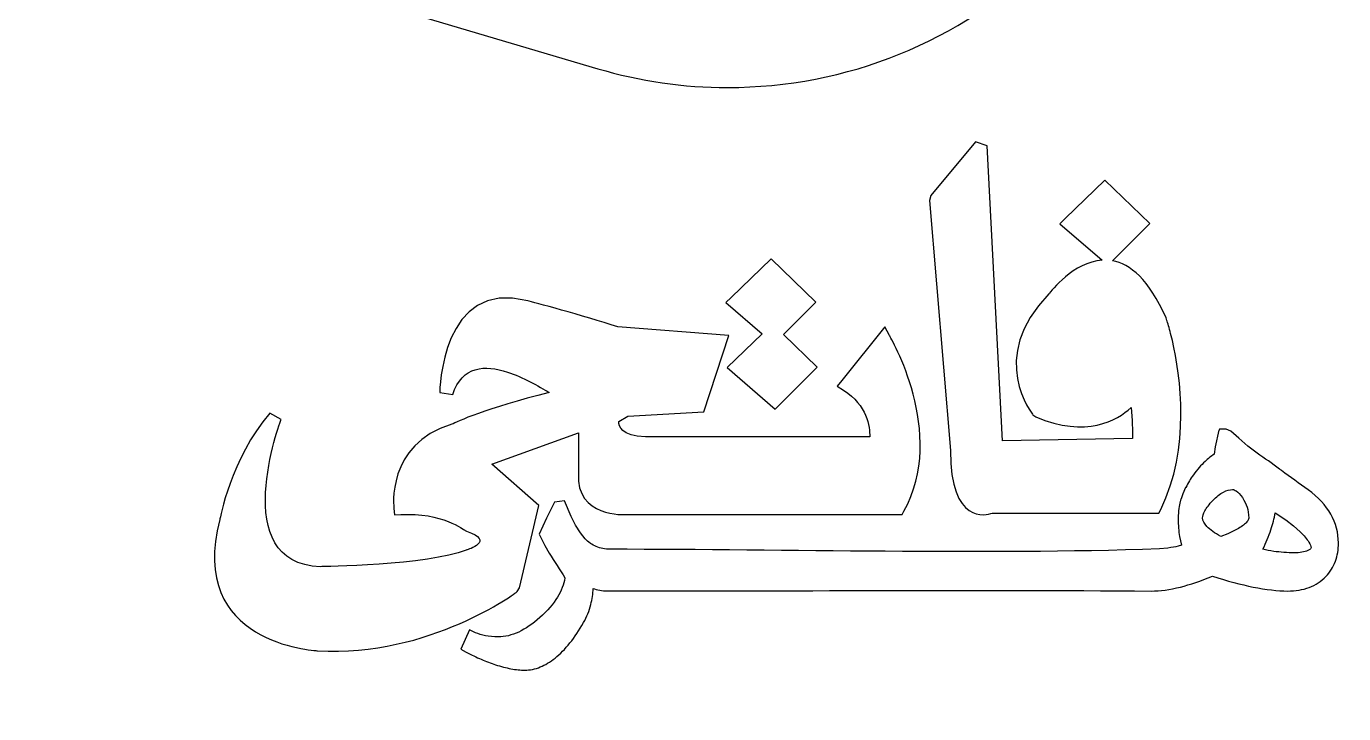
# Model space of a CAD drawing. Header units: millimetres. Extents: x -2199.5 to -2149.7, y -91.5 to -41.7.
# Drawn here: x -2185.02 to -2173.97, y -68.48 to -62.71 of the extents above; entities that cross this region are included whole.
import ezdxf

# ---------------------------------------------------------------- set-up
doc = ezdxf.new("R2010")
doc.units = ezdxf.units.MM
doc.header["$MEASUREMENT"] = 0
doc.layers.add('Layer 1', color=7, linetype='Continuous')

msp = doc.modelspace()

# ---------------------------------------------------------------- linework, layer by layer
at = {"layer": 'Layer 1', "color": 250, "lineweight": 18}
msp.add_open_spline([(-2197.5574, -41.7137), (-2197.5574, -41.7137), (-2151.7414, -41.7137), (-2151.7414, -41.7137), (-2150.6458, -41.7137), (-2149.7494, -42.6098), (-2149.7494, -43.7054), (-2149.7494, -43.7054), (-2149.7494, -89.522), (-2149.7494, -89.522), (-2149.7494, -90.6176), (-2150.6458, -91.5136), (-2151.7414, -91.5136), (-2151.7414, -91.5136), (-2197.5574, -91.5136), (-2197.5574, -91.5136), (-2198.6531, -91.5136), (-2199.5494, -90.6176), (-2199.5494, -89.522), (-2199.5494, -89.522), (-2199.5494, -43.7054), (-2199.5494, -43.7054), (-2199.5494, -42.6098), (-2198.6531, -41.7137), (-2197.5574, -41.7137)], degree=3, knots=[0, 0, 0, 0, 0.125, 0.125, 0.125, 0.25, 0.25, 0.25, 0.375, 0.375, 0.375, 0.5, 0.5, 0.5, 0.625, 0.625, 0.625, 0.75, 0.75, 0.75, 0.875, 0.875, 0.875, 1, 1, 1, 1], dxfattribs=at)
at = {"layer": 'Layer 1', "color": 240}
for points, knots in [([(-2176.589, -50.3549), (-2176.589, -50.3549), (-2174.6859, -43.9273), (-2174.6859, -43.9273), (-2174.6859, -43.9273), (-2172.7691, -50.2705), (-2172.7691, -50.2705), (-2172.7691, -50.2705), (-2168.5968, -45.117), (-2168.5968, -45.117), (-2168.5968, -45.117), (-2169.2567, -51.7433), (-2169.2567, -51.7433), (-2169.2567, -51.7433), (-2163.3949, -48.5594), (-2163.3949, -48.5594), (-2163.3949, -48.5594), (-2166.5404, -54.429), (-2166.5404, -54.429), (-2166.5404, -54.429), (-2159.9058, -53.7309), (-2159.9058, -53.7309), (-2159.9058, -53.7309), (-2165.0584, -57.9497), (-2165.0584, -57.9497), (-2165.0584, -57.9497), (-2158.6618, -59.8436), (-2158.6618, -59.8436), (-2158.6618, -59.8436), (-2169.0824, -62.9923), (-2169.0824, -62.9923), (-2169.4432, -63.1014), (-2169.816, -63.1564), (-2170.192, -63.1564), (-2171.1795, -63.1564), (-2172.1176, -62.7821), (-2172.834, -62.102), (-2172.834, -62.102), (-2174.647, -60.3811), (-2174.647, -60.3811), (-2174.647, -60.3811), (-2176.4691, -62.1452), (-2176.4691, -62.1452), (-2177.1887, -62.8423), (-2178.1368, -63.226), (-2179.1385, -63.226), (-2179.507, -63.226), (-2179.8735, -63.1729), (-2180.2276, -63.068), (-2180.2276, -63.068), (-2190.637, -59.9858), (-2190.637, -59.9858), (-2190.637, -59.9858), (-2184.2624, -58.0597), (-2184.2624, -58.0597), (-2184.2624, -58.0597), (-2189.4473, -53.8623), (-2189.4473, -53.8623), (-2189.4473, -53.8623), (-2182.8209, -54.5223), (-2182.8209, -54.5223), (-2182.8209, -54.5223), (-2186.0048, -48.6602), (-2186.0048, -48.6602), (-2186.0048, -48.6602), (-2180.1353, -51.8057), (-2180.1353, -51.8057), (-2180.1353, -51.8057), (-2180.8334, -45.1714), (-2180.8334, -45.1714), (-2180.8334, -45.1714), (-2176.589, -50.3549), (-2176.589, -50.3549)], [0, 0, 0, 0, 0.0416667, 0.0416667, 0.0416667, 0.0833333, 0.0833333, 0.0833333, 0.125, 0.125, 0.125, 0.1666667, 0.1666667, 0.1666667, 0.2083333, 0.2083333, 0.2083333, 0.25, 0.25, 0.25, 0.2916667, 0.2916667, 0.2916667, 0.3333333, 0.3333333, 0.3333333, 0.375, 0.375, 0.375, 0.4166667, 0.4166667, 0.4166667, 0.4583333, 0.4583333, 0.4583333, 0.5, 0.5, 0.5, 0.5416667, 0.5416667, 0.5416667, 0.5833333, 0.5833333, 0.5833333, 0.625, 0.625, 0.625, 0.6666667, 0.6666667, 0.6666667, 0.7083333, 0.7083333, 0.7083333, 0.75, 0.75, 0.75, 0.7916667, 0.7916667, 0.7916667, 0.8333333, 0.8333333, 0.8333333, 0.875, 0.875, 0.875, 0.9166667, 0.9166667, 0.9166667, 0.9583333, 0.9583333, 0.9583333, 1, 1, 1, 1]), ([(-2176.3063, -64.3255), (-2176.3063, -64.3255), (-2175.9719, -64.0026), (-2175.9719, -64.0026), (-2175.9719, -64.0026), (-2175.5951, -64.3649), (-2175.5951, -64.3649), (-2175.5951, -64.3649), (-2175.9089, -64.6789), (-2175.9089, -64.6789), (-2175.7613, -64.7057), (-2175.6021, -64.8329), (-2175.4587, -65.1565), (-2175.4587, -65.1565), (-2175.4538, -65.1788), (-2175.4538, -65.1788), (-2175.4538, -65.1793), (-2175.449, -65.1853), (-2175.4413, -65.2115), (-2175.4319, -65.2439), (-2175.4189, -65.2911), (-2175.406, -65.3477), (-2175.3378, -65.6455), (-2175.2509, -66.2497), (-2175.5036, -66.7635), (-2175.5036, -66.7635), (-2175.5189, -66.7949), (-2175.5189, -66.7949), (-2175.5189, -66.7949), (-2176.9174, -66.7949), (-2176.9174, -66.7949), (-2176.9699, -66.8137), (-2177.2674, -66.8931), (-2177.2684, -66.2696), (-2177.2684, -66.2696), (-2177.4441, -64.1724), (-2177.4441, -64.1724), (-2177.4441, -64.1724), (-2177.4316, -64.1323), (-2177.4316, -64.1323), (-2177.4316, -64.1323), (-2177.0578, -63.6818), (-2177.0578, -63.6818), (-2177.0578, -63.6818), (-2176.9593, -63.7145), (-2176.9593, -63.7145), (-2176.9593, -63.7145), (-2176.8305, -66.188), (-2176.8305, -66.188), (-2176.8305, -66.188), (-2175.7404, -66.1681), (-2175.7404, -66.1681), (-2175.7399, -66.1076), (-2175.7412, -66.0058), (-2175.7528, -65.9091), (-2175.8714, -66.0201), (-2176.1254, -66.1656), (-2176.5531, -65.9883), (-2176.5531, -65.9883), (-2176.5757, -65.9712), (-2176.5757, -65.9712), (-2176.5767, -65.9699), (-2176.9671, -65.4963), (-2176.4423, -64.9564), (-2176.4248, -64.9336), (-2176.2342, -64.69), (-2175.9963, -64.674), (-2175.9963, -64.674), (-2176.35, -64.3678), (-2176.35, -64.3678), (-2176.35, -64.3678), (-2176.3063, -64.3255), (-2176.3063, -64.3255)], [0, 0, 0, 0, 0.0416667, 0.0416667, 0.0416667, 0.0833333, 0.0833333, 0.0833333, 0.125, 0.125, 0.125, 0.1666667, 0.1666667, 0.1666667, 0.2083333, 0.2083333, 0.2083333, 0.25, 0.25, 0.25, 0.2916667, 0.2916667, 0.2916667, 0.3333333, 0.3333333, 0.3333333, 0.375, 0.375, 0.375, 0.4166667, 0.4166667, 0.4166667, 0.4583333, 0.4583333, 0.4583333, 0.5, 0.5, 0.5, 0.5416667, 0.5416667, 0.5416667, 0.5833333, 0.5833333, 0.5833333, 0.625, 0.625, 0.625, 0.6666667, 0.6666667, 0.6666667, 0.7083333, 0.7083333, 0.7083333, 0.75, 0.75, 0.75, 0.7916667, 0.7916667, 0.7916667, 0.8333333, 0.8333333, 0.8333333, 0.875, 0.875, 0.875, 0.9166667, 0.9166667, 0.9166667, 0.9583333, 0.9583333, 0.9583333, 1, 1, 1, 1]), ([(-2179.1083, -64.9859), (-2179.1083, -64.9859), (-2178.7738, -64.6631), (-2178.7738, -64.6631), (-2178.7738, -64.6631), (-2178.397, -65.0252), (-2178.397, -65.0252), (-2178.397, -65.0252), (-2178.6701, -65.2983), (-2178.6701, -65.2983), (-2178.6701, -65.2983), (-2178.3862, -65.571), (-2178.3862, -65.571), (-2178.3862, -65.571), (-2178.7378, -65.9225), (-2178.7378, -65.9225), (-2178.7378, -65.9225), (-2179.1408, -65.574), (-2179.1408, -65.574), (-2179.1408, -65.574), (-2178.848, -65.2911), (-2178.848, -65.2911), (-2178.848, -65.2911), (-2179.1522, -65.0282), (-2179.1522, -65.0282), (-2179.1522, -65.0282), (-2179.1083, -64.9859), (-2179.1083, -64.9859)], [0, 0, 0, 0, 0.1111111, 0.1111111, 0.1111111, 0.2222222, 0.2222222, 0.2222222, 0.3333333, 0.3333333, 0.3333333, 0.4444444, 0.4444444, 0.4444444, 0.5555556, 0.5555556, 0.5555556, 0.6666667, 0.6666667, 0.6666667, 0.7777778, 0.7777778, 0.7777778, 0.8888889, 0.8888889, 0.8888889, 1, 1, 1, 1]), ([(-2178.1792, -65.6826), (-2178.1792, -65.6826), (-2177.8198, -65.2337), (-2177.8198, -65.2337), (-2177.8198, -65.2337), (-2177.7795, -65.3055), (-2177.7795, -65.3055), (-2177.7783, -65.3078), (-2177.2913, -66.1255), (-2177.6588, -66.7785), (-2177.6588, -66.7785), (-2177.6747, -66.8071), (-2177.6747, -66.8071), (-2177.6747, -66.8071), (-2179.9929, -66.8071), (-2179.9929, -66.8071), (-2179.994, -66.8071), (-2180.4154, -66.8318), (-2180.3892, -66.4605), (-2180.3892, -66.4605), (-2180.39, -66.1213), (-2180.39, -66.1213), (-2180.39, -66.1213), (-2181.1165, -66.3856), (-2181.1165, -66.3856), (-2181.1165, -66.3856), (-2180.7221, -66.7318), (-2180.7221, -66.7318), (-2180.7221, -66.7318), (-2180.8834, -67.4219), (-2180.8834, -67.4219), (-2180.8834, -67.4219), (-2180.9033, -67.453), (-2180.9033, -67.453), (-2180.9053, -67.4547), (-2181.6352, -68.0047), (-2182.5784, -67.9487), (-2182.6021, -67.9475), (-2183.6743, -67.8911), (-2183.3988, -66.8491), (-2183.3987, -66.8478), (-2183.3088, -66.3414), (-2182.9799, -65.9558), (-2182.9799, -65.9558), (-2182.8854, -66.0106), (-2182.8854, -66.0106), (-2182.8865, -66.014), (-2183.3404, -67.2227), (-2182.5532, -67.244), (-2182.5507, -67.2438), (-2181.6518, -67.2327), (-2181.332, -67.1051), (-2181.332, -67.1051), (-2181.325, -67.1028), (-2181.325, -67.1028), (-2181.3244, -67.1028), (-2181.0789, -67.0314), (-2181.3294, -66.9457), (-2181.3294, -66.9457), (-2181.3447, -66.9374), (-2181.3447, -66.9374), (-2181.3452, -66.9371), (-2181.5377, -66.7872), (-2181.8798, -66.807), (-2181.8798, -66.807), (-2181.9327, -66.8099), (-2181.9327, -66.8099), (-2181.9327, -66.8099), (-2181.9381, -66.7568), (-2181.9381, -66.7568), (-2181.9381, -66.7555), (-2182.0093, -66.2182), (-2181.4519, -66.0495), (-2181.4133, -66.0305), (-2181.1662, -65.9142), (-2180.6347, -65.784), (-2180.7247, -65.7294), (-2180.8543, -65.6547), (-2180.9856, -65.6118), (-2181.1714, -65.5511), (-2181.3655, -65.5568), (-2181.4451, -65.8006), (-2181.4451, -65.8006), (-2181.5538, -65.7832), (-2181.5538, -65.7832), (-2181.5538, -65.7806), (-2181.5418, -64.8209), (-2180.8136, -65.015), (-2180.7801, -65.0237), (-2180.3474, -65.1381), (-2180.0597, -65.2336), (-2180.0597, -65.2336), (-2179.1266, -65.3044), (-2179.1266, -65.3044), (-2179.1266, -65.3044), (-2179.3362, -65.9465), (-2179.3362, -65.9465), (-2179.3362, -65.9465), (-2179.9764, -65.9811), (-2179.9764, -65.9811), (-2179.9764, -65.9811), (-2180.0518, -66.0261), (-2180.0518, -66.0261), (-2180.0528, -66.0659), (-2180.0308, -66.1491), (-2179.828, -66.156), (-2179.828, -66.156), (-2177.9455, -66.1559), (-2177.9455, -66.1559), (-2177.9445, -66.071), (-2177.9675, -65.8886), (-2178.1653, -65.7642), (-2178.1653, -65.7642), (-2178.2179, -65.7311), (-2178.2179, -65.7311), (-2178.2179, -65.7311), (-2178.1792, -65.6826), (-2178.1792, -65.6826)], [0, 0, 0, 0, 0.025641, 0.025641, 0.025641, 0.0512821, 0.0512821, 0.0512821, 0.0769231, 0.0769231, 0.0769231, 0.1025641, 0.1025641, 0.1025641, 0.1282051, 0.1282051, 0.1282051, 0.1538462, 0.1538462, 0.1538462, 0.1794872, 0.1794872, 0.1794872, 0.2051282, 0.2051282, 0.2051282, 0.2307692, 0.2307692, 0.2307692, 0.2564103, 0.2564103, 0.2564103, 0.2820513, 0.2820513, 0.2820513, 0.3076923, 0.3076923, 0.3076923, 0.3333333, 0.3333333, 0.3333333, 0.3589744, 0.3589744, 0.3589744, 0.3846154, 0.3846154, 0.3846154, 0.4102564, 0.4102564, 0.4102564, 0.4358974, 0.4358974, 0.4358974, 0.4615385, 0.4615385, 0.4615385, 0.4871795, 0.4871795, 0.4871795, 0.5128205, 0.5128205, 0.5128205, 0.5384615, 0.5384615, 0.5384615, 0.5641026, 0.5641026, 0.5641026, 0.5897436, 0.5897436, 0.5897436, 0.6153846, 0.6153846, 0.6153846, 0.6410256, 0.6410256, 0.6410256, 0.6666667, 0.6666667, 0.6666667, 0.6923077, 0.6923077, 0.6923077, 0.7179487, 0.7179487, 0.7179487, 0.7435897, 0.7435897, 0.7435897, 0.7692308, 0.7692308, 0.7692308, 0.7948718, 0.7948718, 0.7948718, 0.8205128, 0.8205128, 0.8205128, 0.8461538, 0.8461538, 0.8461538, 0.8717949, 0.8717949, 0.8717949, 0.8974359, 0.8974359, 0.8974359, 0.9230769, 0.9230769, 0.9230769, 0.9487179, 0.9487179, 0.9487179, 0.974359, 0.974359, 0.974359, 1, 1, 1, 1]), ([(-2175.0562, -66.3014), (-2175.0562, -66.3014), (-2175.0474, -66.2383), (-2175.0474, -66.2383), (-2175.0474, -66.2383), (-2175.016, -66.1003), (-2175.016, -66.1003), (-2175.016, -66.1003), (-2175.0135, -66.1003), (-2175.0135, -66.1003), (-2175.0135, -66.1003), (-2175.0114, -66.0917), (-2175.0114, -66.0917), (-2175.0114, -66.0917), (-2174.9533, -66.0917), (-2174.9533, -66.0917), (-2174.9533, -66.0917), (-2174.9145, -66.1076), (-2174.9145, -66.1076), (-2174.9145, -66.1076), (-2174.8492, -66.1674), (-2174.8492, -66.1674), (-2174.8492, -66.1674), (-2174.7718, -66.2323), (-2174.7718, -66.2323), (-2174.7718, -66.2323), (-2174.6947, -66.2916), (-2174.6947, -66.2916), (-2174.6336, -66.3354), (-2174.5662, -66.3796), (-2174.5074, -66.4255), (-2174.5003, -66.4284), (-2174.4941, -66.4325), (-2174.4889, -66.4381), (-2174.4202, -66.4931), (-2174.338, -66.5469), (-2174.2656, -66.5989), (-2174.1819, -66.6621), (-2174.1192, -66.7304), (-2174.0771, -66.8039), (-2174.0342, -66.8791), (-2174.0125, -66.9597), (-2174.0125, -67.0445), (-2174.0125, -67.0999), (-2174.0209, -67.1514), (-2174.038, -67.1983), (-2174.0554, -67.246), (-2174.082, -67.2891), (-2174.1172, -67.3262), (-2174.1568, -67.3672), (-2174.2041, -67.398), (-2174.2586, -67.4183), (-2174.3118, -67.438), (-2174.3717, -67.448), (-2174.4383, -67.448), (-2174.5221, -67.4477), (-2174.619, -67.4368), (-2174.7277, -67.415), (-2174.8307, -67.3942), (-2174.9452, -67.3638), (-2175.0699, -67.3242), (-2175.167, -67.3638), (-2175.2569, -67.394), (-2175.339, -67.4145), (-2175.4286, -67.4368), (-2175.5099, -67.448), (-2175.5822, -67.448), (-2177.0964, -67.4377), (-2178.6145, -67.4479), (-2180.1293, -67.4479), (-2180.1754, -67.4479), (-2180.2174, -67.4419), (-2180.2544, -67.43), (-2180.2544, -67.43), (-2180.2658, -67.4263), (-2180.2658, -67.4263), (-2180.2679, -67.4719), (-2180.2745, -67.5171), (-2180.2857, -67.561), (-2180.2993, -67.6136), (-2180.3197, -67.6646), (-2180.3467, -67.7131), (-2180.3834, -67.7774), (-2180.4218, -67.8344), (-2180.4612, -67.8839), (-2180.5017, -67.9343), (-2180.5433, -67.9767), (-2180.5856, -68.0102), (-2180.6272, -68.0435), (-2180.6691, -68.0687), (-2180.7097, -68.0852), (-2180.7535, -68.1029), (-2180.7972, -68.1116), (-2180.84, -68.1116), (-2180.8759, -68.1116), (-2180.9149, -68.1077), (-2180.9562, -68.0999), (-2180.9971, -68.0924), (-2181.0402, -68.081), (-2181.0845, -68.0664), (-2181.1245, -68.0533), (-2181.1649, -68.038), (-2181.2052, -68.0205), (-2181.245, -68.0035), (-2181.2873, -67.983), (-2181.3311, -67.9599), (-2181.3311, -67.9599), (-2181.3769, -67.9358), (-2181.3769, -67.9358), (-2181.3769, -67.9358), (-2181.3047, -67.7727), (-2181.3047, -67.7727), (-2181.3047, -67.7727), (-2181.2532, -67.7975), (-2181.2532, -67.7975), (-2181.229, -67.809), (-2181.2012, -67.8179), (-2181.1707, -67.8235), (-2181.1385, -67.8297), (-2181.1025, -67.8328), (-2181.0631, -67.8328), (-2180.9507, -67.8328), (-2180.8339, -67.7785), (-2180.7131, -67.6703), (-2180.6499, -67.6143), (-2180.6006, -67.5568), (-2180.5653, -67.4986), (-2180.5341, -67.4472), (-2180.5133, -67.3935), (-2180.503, -67.3384), (-2180.5413, -67.2702), (-2180.5936, -67.1993), (-2180.6352, -67.1312), (-2180.6352, -67.1312), (-2180.6713, -67.0668), (-2180.6713, -67.0668), (-2180.6713, -67.0668), (-2180.719, -66.9701), (-2180.719, -66.9701), (-2180.719, -66.9701), (-2180.6581, -66.837), (-2180.6581, -66.837), (-2180.6581, -66.837), (-2180.5915, -66.7024), (-2180.5915, -66.7024), (-2180.5915, -66.7024), (-2180.5067, -66.6912), (-2180.5067, -66.6912), (-2180.5067, -66.6912), (-2180.4503, -66.8233), (-2180.4503, -66.8233), (-2180.4503, -66.8233), (-2180.4136, -66.8961), (-2180.4136, -66.8961), (-2180.4136, -66.8961), (-2180.3734, -66.961), (-2180.3734, -66.961), (-2180.3734, -66.961), (-2180.3344, -67.0095), (-2180.3344, -67.0095), (-2180.3062, -67.0391), (-2180.2748, -67.0616), (-2180.2403, -67.076), (-2180.2056, -67.0908), (-2180.1664, -67.0981), (-2180.1236, -67.0981), (-2178.6095, -67.0981), (-2177.0203, -67.1447), (-2175.5153, -67.0956), (-2175.5153, -67.0956), (-2175.4432, -67.0876), (-2175.4432, -67.0876), (-2175.4118, -67.0835), (-2175.3828, -67.078), (-2175.3562, -67.0717), (-2175.3562, -67.0717), (-2175.33, -67.0647), (-2175.33, -67.0647), (-2175.33, -67.0647), (-2175.3458, -66.9911), (-2175.3458, -66.9911), (-2175.3531, -66.9453), (-2175.357, -66.8962), (-2175.357, -66.8452), (-2175.357, -66.811), (-2175.3516, -66.7395), (-2175.3443, -66.7125), (-2175.3443, -66.7125), (-2175.3427, -66.7125), (-2175.3427, -66.7125), (-2175.3427, -66.7125), (-2175.3347, -66.6746), (-2175.3347, -66.6746), (-2175.3347, -66.6746), (-2175.3331, -66.6746), (-2175.3331, -66.6746), (-2175.3331, -66.6746), (-2175.3194, -66.632), (-2175.3194, -66.632), (-2175.3194, -66.632), (-2175.3172, -66.632), (-2175.3172, -66.632), (-2175.3172, -66.632), (-2175.2958, -66.5792), (-2175.2958, -66.5792), (-2175.2958, -66.5792), (-2175.2933, -66.5792), (-2175.2933, -66.5792), (-2175.2739, -66.5416), (-2175.2543, -66.5082), (-2175.2295, -66.4739), (-2175.1971, -66.4303), (-2175.1647, -66.3932), (-2175.1319, -66.3623), (-2175.1069, -66.3385), (-2175.0816, -66.3183), (-2175.0562, -66.3014)], [0, 0, 0, 0, 0.0138889, 0.0138889, 0.0138889, 0.0277778, 0.0277778, 0.0277778, 0.0416667, 0.0416667, 0.0416667, 0.0555556, 0.0555556, 0.0555556, 0.0694444, 0.0694444, 0.0694444, 0.0833333, 0.0833333, 0.0833333, 0.0972222, 0.0972222, 0.0972222, 0.1111111, 0.1111111, 0.1111111, 0.125, 0.125, 0.125, 0.1388889, 0.1388889, 0.1388889, 0.1527778, 0.1527778, 0.1527778, 0.1666667, 0.1666667, 0.1666667, 0.1805556, 0.1805556, 0.1805556, 0.1944444, 0.1944444, 0.1944444, 0.2083333, 0.2083333, 0.2083333, 0.2222222, 0.2222222, 0.2222222, 0.2361111, 0.2361111, 0.2361111, 0.25, 0.25, 0.25, 0.2638889, 0.2638889, 0.2638889, 0.2777778, 0.2777778, 0.2777778, 0.2916667, 0.2916667, 0.2916667, 0.3055556, 0.3055556, 0.3055556, 0.3194444, 0.3194444, 0.3194444, 0.3333333, 0.3333333, 0.3333333, 0.3472222, 0.3472222, 0.3472222, 0.3611111, 0.3611111, 0.3611111, 0.375, 0.375, 0.375, 0.3888889, 0.3888889, 0.3888889, 0.4027778, 0.4027778, 0.4027778, 0.4166667, 0.4166667, 0.4166667, 0.4305556, 0.4305556, 0.4305556, 0.4444444, 0.4444444, 0.4444444, 0.4583333, 0.4583333, 0.4583333, 0.4722222, 0.4722222, 0.4722222, 0.4861111, 0.4861111, 0.4861111, 0.5, 0.5, 0.5, 0.5138889, 0.5138889, 0.5138889, 0.5277778, 0.5277778, 0.5277778, 0.5416667, 0.5416667, 0.5416667, 0.5555556, 0.5555556, 0.5555556, 0.5694444, 0.5694444, 0.5694444, 0.5833333, 0.5833333, 0.5833333, 0.5972222, 0.5972222, 0.5972222, 0.6111111, 0.6111111, 0.6111111, 0.625, 0.625, 0.625, 0.6388889, 0.6388889, 0.6388889, 0.6527778, 0.6527778, 0.6527778, 0.6666667, 0.6666667, 0.6666667, 0.6805556, 0.6805556, 0.6805556, 0.6944444, 0.6944444, 0.6944444, 0.7083333, 0.7083333, 0.7083333, 0.7222222, 0.7222222, 0.7222222, 0.7361111, 0.7361111, 0.7361111, 0.75, 0.75, 0.75, 0.7638889, 0.7638889, 0.7638889, 0.7777778, 0.7777778, 0.7777778, 0.7916667, 0.7916667, 0.7916667, 0.8055556, 0.8055556, 0.8055556, 0.8194444, 0.8194444, 0.8194444, 0.8333333, 0.8333333, 0.8333333, 0.8472222, 0.8472222, 0.8472222, 0.8611111, 0.8611111, 0.8611111, 0.875, 0.875, 0.875, 0.8888889, 0.8888889, 0.8888889, 0.9027778, 0.9027778, 0.9027778, 0.9166667, 0.9166667, 0.9166667, 0.9305556, 0.9305556, 0.9305556, 0.9444444, 0.9444444, 0.9444444, 0.9583333, 0.9583333, 0.9583333, 0.9722222, 0.9722222, 0.9722222, 0.9861111, 0.9861111, 0.9861111, 1, 1, 1, 1]), ([(-2174.9413, -66.9683), (-2174.9413, -66.9683), (-2174.8948, -66.9473), (-2174.8948, -66.9473), (-2174.8948, -66.9473), (-2174.8504, -66.9235), (-2174.8504, -66.9235), (-2174.8187, -66.9047), (-2174.7949, -66.8861), (-2174.7802, -66.8687), (-2174.7703, -66.8568), (-2174.7651, -66.8463), (-2174.7651, -66.8373), (-2174.7651, -66.7608), (-2174.7852, -66.7236), (-2174.8189, -66.664), (-2174.8373, -66.6385), (-2174.8541, -66.6205), (-2174.8699, -66.6092), (-2174.8809, -66.6013), (-2174.8916, -66.5972), (-2174.9012, -66.5972), (-2174.9249, -66.5972), (-2174.9501, -66.6044), (-2174.9759, -66.6181), (-2175.0053, -66.6337), (-2175.036, -66.6577), (-2175.0672, -66.6894), (-2175.0975, -66.7212), (-2175.1197, -66.7507), (-2175.1341, -66.7767), (-2175.1461, -66.7993), (-2175.1523, -66.819), (-2175.1523, -66.8355), (-2175.1523, -66.8583), (-2175.1403, -66.8822), (-2175.1166, -66.9071), (-2175.0907, -66.9346), (-2175.0512, -66.9628), (-2174.9991, -66.9911), (-2174.9991, -66.9911), (-2174.9413, -66.9683), (-2174.9413, -66.9683)], [0, 0, 0, 0, 0.0714286, 0.0714286, 0.0714286, 0.1428571, 0.1428571, 0.1428571, 0.2142857, 0.2142857, 0.2142857, 0.2857143, 0.2857143, 0.2857143, 0.3571429, 0.3571429, 0.3571429, 0.4285714, 0.4285714, 0.4285714, 0.5, 0.5, 0.5, 0.5714286, 0.5714286, 0.5714286, 0.6428571, 0.6428571, 0.6428571, 0.7142857, 0.7142857, 0.7142857, 0.7857143, 0.7857143, 0.7857143, 0.8571429, 0.8571429, 0.8571429, 0.9285714, 0.9285714, 0.9285714, 1, 1, 1, 1]), ([(-2174.3823, -67.1277), (-2174.3378, -67.1277), (-2174.2992, -67.1215), (-2174.2686, -67.1093), (-2174.2686, -67.1093), (-2174.2634, -67.1069), (-2174.2634, -67.1069), (-2174.2555, -67.1034), (-2174.2482, -67.0959), (-2174.2432, -67.0894), (-2174.2432, -67.0894), (-2174.2414, -67.0872), (-2174.2414, -67.0872), (-2174.2439, -67.0724), (-2174.2502, -67.0561), (-2174.2606, -67.0386), (-2174.2764, -67.0117), (-2174.3013, -66.9822), (-2174.3343, -66.9509), (-2174.3343, -66.9509), (-2174.3884, -66.9027), (-2174.3884, -66.9027), (-2174.3884, -66.9027), (-2174.4551, -66.8512), (-2174.4551, -66.8512), (-2174.4551, -66.8512), (-2174.5422, -66.7915), (-2174.5422, -66.7915), (-2174.5511, -66.8397), (-2174.5632, -66.887), (-2174.5786, -66.9338), (-2174.5967, -66.9885), (-2174.6194, -67.0431), (-2174.6469, -67.0973), (-2174.6174, -67.1048), (-2174.587, -67.1108), (-2174.5554, -67.1155), (-2174.5006, -67.1236), (-2174.4428, -67.1277), (-2174.3823, -67.1277)], [0, 0, 0, 0, 0.0769231, 0.0769231, 0.0769231, 0.1538462, 0.1538462, 0.1538462, 0.2307692, 0.2307692, 0.2307692, 0.3076923, 0.3076923, 0.3076923, 0.3846154, 0.3846154, 0.3846154, 0.4615385, 0.4615385, 0.4615385, 0.5384615, 0.5384615, 0.5384615, 0.6153846, 0.6153846, 0.6153846, 0.6923077, 0.6923077, 0.6923077, 0.7692308, 0.7692308, 0.7692308, 0.8461538, 0.8461538, 0.8461538, 0.9230769, 0.9230769, 0.9230769, 1, 1, 1, 1])]:
    msp.add_open_spline(points, degree=3, knots=knots, dxfattribs=at)

doc.saveas('drawing.dxf')
